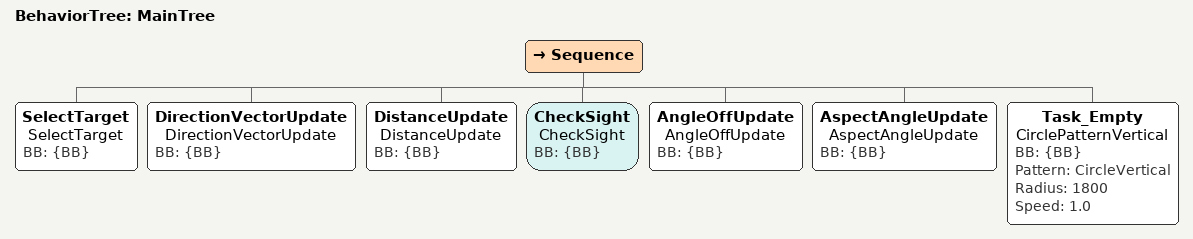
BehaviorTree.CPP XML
<root main_tree_to_execute="MainTree">
  <BehaviorTree ID="MainTree">
    <Sequence>
      <SelectTarget name="SelectTarget" BB="{BB}"/>
      <DirectionVectorUpdate name="DirectionVectorUpdate" BB="{BB}"/>
      <DistanceUpdate name="DistanceUpdate" BB="{BB}"/>
      <CheckSight name="CheckSight" BB="{BB}"/>
      <AngleOffUpdate name="AngleOffUpdate" BB="{BB}"/>
      <AspectAngleUpdate name="AspectAngleUpdate" BB="{BB}"/>
      <!-- Vertical circle around forward-up plane -->
      <Task_Empty name="CirclePatternVertical" BB="{BB}" Pattern="CircleVertical" Radius="1800" Speed="1.0"/>
    </Sequence>
  </BehaviorTree>
</root>
